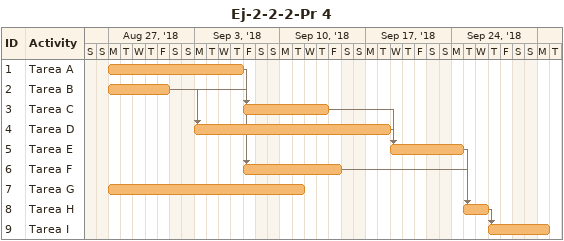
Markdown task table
Ej-2-2-2-Pr 4

| ID | Task | Start | Finish | Predecessors |
|---|---|---|---|---|
| 1 | Tarea A | 2018-08-27 | 2018-09-06 |  |
| 2 | Tarea B | 2018-08-27 | 2018-08-31 |  |
| 3 | Tarea C | 2018-09-07 | 2018-09-13 | 1, 2 |
| 4 | Tarea D | 2018-09-03 | 2018-09-18 | 2 |
| 5 | Tarea E | 2018-09-19 | 2018-09-24 | 3, 4 |
| 6 | Tarea F | 2018-09-07 | 2018-09-14 | 1 |
| 7 | Tarea G | 2018-08-27 | 2018-09-11 |  |
| 8 | Tarea H | 2018-09-25 | 2018-09-26 | 5, 6 |
| 9 | Tarea I | 2018-09-27 | 2018-10-01 | 8 |
